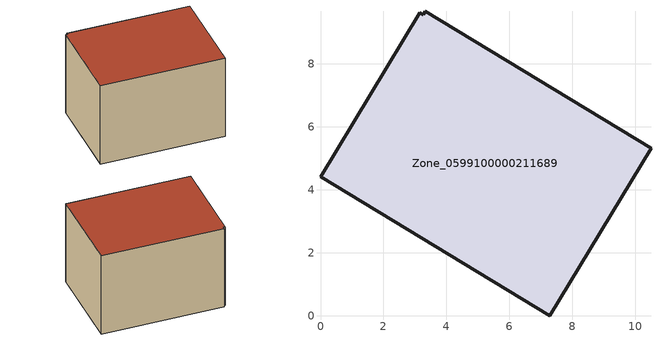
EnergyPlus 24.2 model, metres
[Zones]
Zone_0599100000211689
 floor ground (C_G): 3.33,9.66 10.5,5.32 7.28,0 0,4.41 3.15,9.62 3.26,9.55 z0
 wall outside (C_F): 7.28,0 10.5,5.32 3.33,9.66 3.26,9.55 3.15,9.62 0,4.41 7.28,0 z0:6.06
 roof outside (C_R): 10.5,5.32 3.33,9.66 3.26,9.55 3.15,9.62 0,4.41 7.28,0 z6.06
[BUILDING]
Pand.0599100000211689: North Axis=0; Terrain=City; Loads Convergence Tolerance Value=0.04; Temperature Convergence Tolerance Value=0.4; Solar Distribution=FullExterior; Maximum Number of Warmup Days=25; Minimum Number of Warmup Days=1
[Site:Location]
Rotterdam.The.Hague.AP_ZH_NLD Design_Conditions: Latitude=51.96; Longitude=4.45; Time Zone=1; Elevation=-4.5
[SITE:GROUNDTEMPERATURE:BUILDINGSURFACE]
18, 18, 18, 18, 18, 18, 18, 18, 18, 18, 18, 18
[MATERIAL] Thermal Absorptance=0.9; Solar Absorptance=0.7; Visible Absorptance=0.7
Name | Roughness | Thickness | Conductivity | Density | Specific Heat
G.TC.1946-1964 | MediumSmooth | 0.15 | 1 | 540 | 1210
F.TC.1946-1964 | Rough | 0.3 | 0.857143 | 1920 | 840
R.TC.1946-1964 | MediumRough | 0.2 | 0.235294 | 1500 | 1000
[CONSTRUCTION]
C_G: G.TC.1946-1964
C_F: F.TC.1946-1964
C_R: R.TC.1946-1964
[ZONE]
Zone_0599100000211689: Type=1; Multiplier=1; Ceiling Height=Autocalculate; Volume=Autocalculate; Floor Area=autocalculate; Part of Total Floor Area=Yes
[ZONEINFILTRATION:DESIGNFLOWRATE]
Infil_Zone_0599100000211689: Zone or ZoneList or Space or SpaceList=Zone_0599100000211689; Schedule=AlwaysOn; Design Flow Rate Calculation Method=Flow/Area; Flow Rate per Floor Area=0.003; Constant Term Coefficient=1; Temperature Term Coefficient=0; Velocity Term Coefficient=0; Velocity Squared Term Coefficient=0
[HVACTEMPLATE:ZONE:IDEALLOADSAIRSYSTEM]
Zone_0599100000211689: Maximum Heating Supply Air Temperature=50; Minimum Cooling Supply Air Temperature=13; Maximum Heating Supply Air Humidity Ratio=0.0156; Minimum Cooling Supply Air Humidity Ratio=0.0077; Heating Limit=NoLimit; Cooling Limit=NoLimit; Dehumidification Control Type=ConstantSensibleHeatRatio; Cooling Sensible Heat Ratio=0.7; Dehumidification Setpoint=60; Humidification Control Type=None; Humidification Setpoint=30; Outdoor Air Method=None; Outdoor Air Flow Rate per Person=0.00944; Outdoor Air Flow Rate per Zone Floor Area=0; Outdoor Air Flow Rate per Zone=0; Demand Controlled Ventilation Type=None; Outdoor Air Economizer Type=NoEconomizer; Heat Recovery Type=None; Sensible Heat Recovery Effectiveness=0.7; Latent Heat Recovery Effectiveness=0.65
[ZONECONTROL:THERMOSTAT]
ThermostatControl_Zone_0599100000211689: Zone or ZoneList=Zone_0599100000211689; Control Type Schedule=DualSetpointControlType; Control 1=Thermostat_Zone_0599100000211689; Temperature Difference Between Cutout And Setpoint=0
[THERMOSTATSETPOINT:DUALSETPOINT]
Thermostat_Zone_0599100000211689: Heating Setpoint Temperature Schedule=HeatingSetpoint_Zone_0599100000211689; Cooling Setpoint Temperature Schedule=CoolingSetpoint_Zone_0599100000211689
[SCHEDULE:COMPACT]
HeatingSetpoint_Zone_0599100000211689: Through: 12/31, For: AllDays, Until: 24:00, 21
CoolingSetpoint_Zone_0599100000211689: Through: 12/31, For: AllDays, Until: 24:00, 24
DualSetpointControlType: Through: 12/31, For: AllDays, Until: 24:00, 4
AlwaysOn: Through: 12/31, For: AllDays, Until: 24:00, 1
